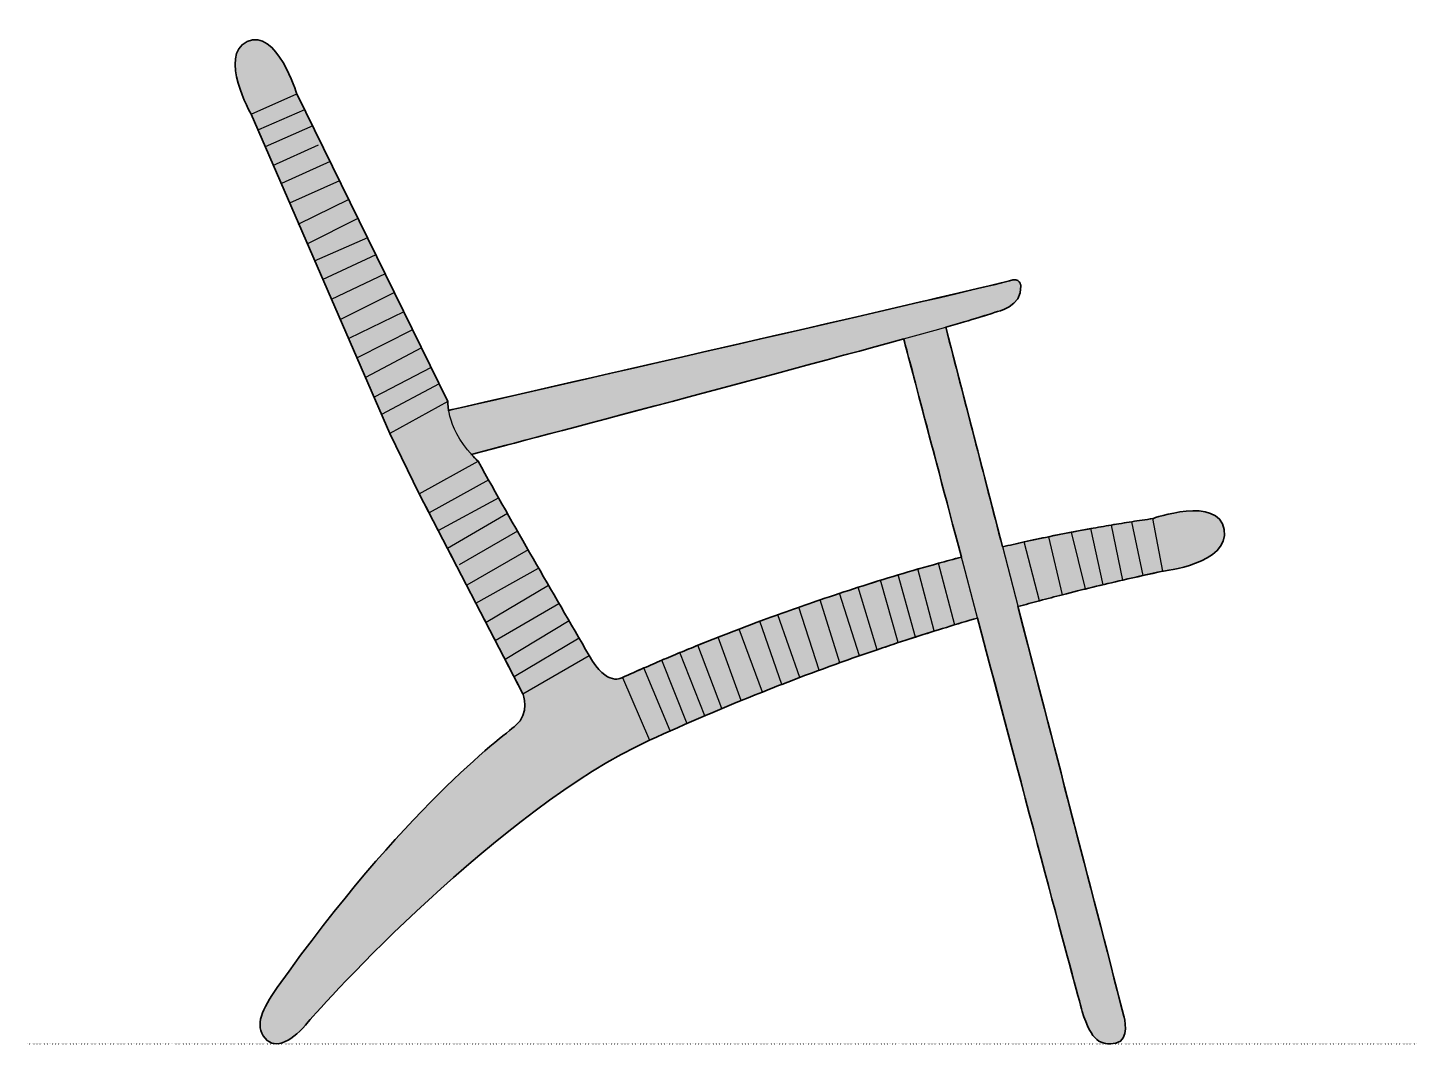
# Model space of a CAD drawing. Header units: millimetres. Extents: x 0 to 2250, y -1211 to 732.
# Drawn here: x 1250 to 2250, y -5 to 732 of the extents above; entities that cross this region are included whole.
import ezdxf

# ---------------------------------------------------------------- set-up
doc = ezdxf.new("R2010")
doc.units = ezdxf.units.MM
doc.linetypes.add('Dots', pattern=[1, 0, -1])
doc.layers.add('Blocks', color=7, linetype='Continuous')
doc.layers.add('Blocks$Fill', color=7, linetype='Continuous', true_color=0xffffff)
for name, color, linetype, lineweight, true_color in [('Blocks$Inner', 7, 'Continuous', 25, 0x007f00), ('Blocks$Outline', 7, 'Continuous', 35, 0xff3f3f), ('Groud', 7, 'Dots', 25, 0x243775)]:
    doc.layers.add(name, color=color, linetype=linetype, lineweight=lineweight, true_color=true_color)

# ---------------------------------------------------------------- blocks, each defined once
blk = doc.blocks.new('CH25 Side')
at = {"layer": 'Blocks$Fill'}
h = blk.add_hatch(color=256, dxfattribs=at)
h.paths.add_polyline_path([(-179.12, 306.63), (-103.64, 23.35), (-103.03, 21.36), (-102.42, 19.49), (-101.8, 17.71), (-101.18, 16.04), (-100.55, 14.48), (-99.92, 13), (-99.28, 11.63), (-98.63, 10.34), (-98.3, 9.73), (-97.97, 9.15), (-97.64, 8.58), (-97.31, 8.04), (-96.98, 7.51), (-96.64, 7.01), (-96.3, 6.53), (-95.96, 6.07), (-95.61, 5.63), (-95.27, 5.21), (-94.92, 4.8), (-94.57, 4.42), (-94.21, 4.06), (-93.85, 3.71), (-93.49, 3.38), (-93.13, 3.07), (-92.76, 2.77), (-92.39, 2.49), (-92.02, 2.23), (-91.64, 1.99), (-91.26, 1.76), (-90.88, 1.55), (-90.5, 1.35), (-90.11, 1.17), (-89.71, 1), (-89.32, 0.84), (-88.92, 0.7), (-88.51, 0.58), (-88.1, 0.46), (-87.69, 0.36), (-87.28, 0.28), (-86.86, 0.2), (-86.43, 0.14), (-86, 0.09), (-85.57, 0.05), (-85.14, 0.02), (-84.69, 0), (-84.25, -0.01), (-83.8, 0), (-83.34, 0.01), (-82.89, 0.03), (-82.42, 0.06), (-81.48, 0.15), (-80.52, 0.27), (-79.54, 0.42), (-79.29, 0.47), (-79.05, 0.52), (-78.82, 0.57), (-78.59, 0.63), (-78.37, 0.7), (-78.15, 0.77), (-77.93, 0.85), (-77.73, 0.93), (-77.52, 1.02), (-77.33, 1.11), (-77.13, 1.21), (-76.95, 1.31), (-76.76, 1.41), (-76.59, 1.53), (-76.41, 1.64), (-76.25, 1.76), (-76.08, 1.89), (-75.92, 2.01), (-75.77, 2.15), (-75.62, 2.28), (-75.47, 2.42), (-75.33, 2.57), (-75.2, 2.72), (-75.06, 2.87), (-74.94, 3.02), (-74.81, 3.18), (-74.69, 3.34), (-74.58, 3.51), (-74.47, 3.67), (-74.36, 3.85), (-74.25, 4.02), (-74.15, 4.2), (-74.06, 4.38), (-73.97, 4.56), (-73.88, 4.74), (-73.79, 4.93), (-73.71, 5.12), (-73.63, 5.31), (-73.56, 5.51), (-73.48, 5.7), (-73.42, 5.9), (-73.35, 6.1), (-73.23, 6.51), (-73.12, 6.92), (-73.03, 7.33), (-72.94, 7.76), (-72.87, 8.18), (-72.8, 8.61), (-72.75, 9.04), (-72.71, 9.48), (-72.67, 9.91), (-72.65, 10.35), (-72.63, 10.78), (-72.62, 11.65), (-72.63, 12.5), (-72.67, 13.33), (-72.73, 14.15), (-72.8, 14.93), (-72.89, 15.68), (-72.99, 16.38), (-73.09, 17.04), (-73.29, 18.18), (-73.48, 19.06), (-73.64, 19.77), (-73.66, 19.82), (-149.97, 314.89), (-117.84, 323.41), (-74.35, 333.98), (-45.74, 340.34), (-45.2, 340.4), (-43.66, 340.61), (-41.29, 340.99), (-38.23, 341.56), (-34.63, 342.33), (-32.67, 342.8), (-30.63, 343.33), (-28.53, 343.92), (-26.38, 344.58), (-24.21, 345.3), (-22.03, 346.09), (-19.87, 346.96), (-18.8, 347.42), (-17.73, 347.9), (-16.69, 348.4), (-15.65, 348.92), (-14.63, 349.46), (-13.63, 350.02), (-12.66, 350.6), (-11.7, 351.2), (-10.78, 351.82), (-9.88, 352.47), (-9.01, 353.13), (-8.59, 353.47), (-8.17, 353.82), (-7.77, 354.17), (-7.38, 354.53), (-6.99, 354.9), (-6.61, 355.27), (-6.25, 355.64), (-5.89, 356.02), (-5.55, 356.41), (-5.21, 356.8), (-4.89, 357.2), (-4.58, 357.61), (-4.28, 358.02), (-3.99, 358.44), (-3.72, 358.86), (-3.45, 359.29), (-3.2, 359.73), (-2.97, 360.17), (-2.74, 360.62), (-2.53, 361.07), (-2.34, 361.53), (-2.16, 362), (-1.99, 362.47), (-1.84, 362.95), (-1.7, 363.44), (-1.58, 363.93), (-1.48, 364.43), (-1.39, 364.94), (-1.32, 365.45), (-1.26, 365.98), (-1.22, 366.5), (-1.2, 367.04), (-1.2, 367.58), (-1.21, 368.12), (-1.24, 368.68), (-1.29, 369.24), (-1.36, 369.81), (-1.45, 370.38), (-1.55, 370.96), (-1.67, 371.51), (-1.81, 372.05), (-1.96, 372.58), (-2.13, 373.09), (-2.31, 373.59), (-2.4, 373.83), (-2.5, 374.07), (-2.61, 374.31), (-2.71, 374.54), (-2.82, 374.77), (-2.94, 375), (-3.05, 375.22), (-3.17, 375.44), (-3.29, 375.66), (-3.42, 375.87), (-3.55, 376.08), (-3.68, 376.29), (-3.82, 376.49), (-3.96, 376.69), (-4.1, 376.88), (-4.24, 377.08), (-4.39, 377.27), (-4.54, 377.45), (-4.7, 377.64), (-4.85, 377.82), (-5.01, 377.99), (-5.18, 378.17), (-5.34, 378.34), (-5.51, 378.51), (-5.86, 378.83), (-6.21, 379.15), (-6.58, 379.45), (-6.96, 379.74), (-7.35, 380.02), (-7.74, 380.28), (-8.15, 380.54), (-8.57, 380.79), (-8.99, 381.02), (-9.43, 381.24), (-9.87, 381.46), (-10.32, 381.66), (-10.78, 381.85), (-11.24, 382.04), (-11.72, 382.21), (-12.2, 382.37), (-12.69, 382.53), (-13.18, 382.67), (-13.69, 382.8), (-14.19, 382.93), (-14.71, 383.05), (-15.23, 383.16), (-16.28, 383.35), (-17.36, 383.51), (-18.45, 383.63), (-19.56, 383.73), (-20.68, 383.8), (-21.81, 383.84), (-22.96, 383.85), (-24.11, 383.84), (-25.26, 383.81), (-26.42, 383.75), (-28.74, 383.58), (-31.04, 383.33), (-33.32, 383.03), (-35.55, 382.67), (-37.72, 382.27), (-39.81, 381.84), (-41.81, 381.4), (-45.45, 380.49), (-48.51, 379.64), (-50.86, 378.92), (-52.9, 378.25), (-52.9, 378.24), (-82.72, 373.61), (-97.6, 371.03), (-127.85, 365.21), (-161.09, 357.86), (-202.03, 516.14), (-178.14, 523.08), (-170.29, 525.53), (-167.51, 526.46), (-166.43, 526.85), (-165.55, 527.19), (-165.55, 527.19), (-165.34, 527.23), (-164.74, 527.37), (-163.82, 527.62), (-163.26, 527.78), (-162.63, 527.98), (-161.95, 528.21), (-161.22, 528.47), (-160.46, 528.77), (-159.66, 529.11), (-158.84, 529.49), (-158, 529.9), (-157.57, 530.13), (-157.15, 530.36), (-156.72, 530.61), (-156.29, 530.86), (-155.87, 531.13), (-155.44, 531.41), (-155.02, 531.7), (-154.6, 532), (-154.19, 532.32), (-153.78, 532.64), (-153.38, 532.98), (-152.98, 533.33), (-152.59, 533.69), (-152.21, 534.07), (-151.84, 534.46), (-151.49, 534.86), (-151.14, 535.28), (-150.8, 535.71), (-150.64, 535.93), (-150.48, 536.15), (-150.33, 536.38), (-150.18, 536.61), (-150.03, 536.85), (-149.88, 537.08), (-149.74, 537.33), (-149.61, 537.57), (-149.48, 537.82), (-149.35, 538.07), (-149.23, 538.33), (-149.11, 538.59), (-148.99, 538.85), (-148.88, 539.12), (-148.78, 539.39), (-148.68, 539.66), (-148.59, 539.94), (-148.5, 540.23), (-148.41, 540.51), (-148.34, 540.8), (-148.26, 541.1), (-148.2, 541.4), (-148.14, 541.7), (-148.08, 542), (-148.03, 542.31), (-147.99, 542.63), (-147.95, 542.95), (-147.92, 543.27), (-147.9, 543.6), (-147.88, 543.93), (-147.87, 544.26), (-147.86, 544.6), (-147.87, 544.94), (-147.88, 545.29), (-147.89, 545.64), (-147.92, 546), (-147.92, 546), (-147.92, 546.02), (-147.92, 546.07), (-147.94, 546.16), (-147.96, 546.27), (-147.98, 546.41), (-148.02, 546.58), (-148.07, 546.76), (-148.13, 546.96), (-148.16, 547.07), (-148.2, 547.18), (-148.24, 547.29), (-148.28, 547.41), (-148.33, 547.53), (-148.39, 547.65), (-148.44, 547.77), (-148.5, 547.89), (-148.57, 548.01), (-148.64, 548.14), (-148.71, 548.26), (-148.79, 548.38), (-148.88, 548.5), (-148.97, 548.63), (-149.06, 548.75), (-149.11, 548.81), (-149.16, 548.86), (-149.22, 548.92), (-149.27, 548.98), (-149.33, 549.04), (-149.38, 549.09), (-149.44, 549.15), (-149.5, 549.2), (-149.56, 549.26), (-149.62, 549.31), (-149.69, 549.36), (-149.75, 549.42), (-149.82, 549.47), (-149.89, 549.51), (-149.96, 549.56), (-150.03, 549.61), (-150.11, 549.66), (-150.18, 549.7), (-150.26, 549.74), (-150.34, 549.79), (-150.42, 549.83), (-150.5, 549.87), (-150.59, 549.9), (-150.67, 549.94), (-150.76, 549.98), (-150.85, 550.01), (-150.94, 550.04), (-151.03, 550.07), (-151.13, 550.1), (-151.23, 550.13), (-151.33, 550.15), (-151.43, 550.17), (-151.53, 550.2), (-151.63, 550.21), (-151.74, 550.23), (-151.85, 550.25), (-151.96, 550.26), (-152.07, 550.27), (-152.19, 550.28), (-152.31, 550.29), (-152.43, 550.29), (-152.55, 550.29), (-152.67, 550.29), (-152.8, 550.29), (-152.92, 550.28), (-153.05, 550.27), (-153.19, 550.26), (-153.32, 550.25), (-153.6, 550.22), (-153.88, 550.17), (-154.18, 550.12), (-154.48, 550.05), (-154.79, 549.97), (-155.12, 549.88), (-155.45, 549.77), (-155.79, 549.66), (-156.14, 549.53), (-156.25, 549.49), (-156.39, 549.44), (-156.76, 549.33), (-157.91, 549.02), (-560.01, 456.19), (-560.23, 457.6), (-560.39, 458.85), (-560.49, 459.94), (-560.55, 460.85), (-560.57, 461.57), (-560.58, 462.1), (-560.57, 462.42), (-560.57, 462.5), (-560.57, 462.52), (-560.57, 462.53), (-560.57, 462.53), (-560.57, 462.53), (-560.57, 462.53), (-669.31, 684.14), (-669.99, 686.16), (-670.81, 688.46), (-671.94, 691.42), (-673.37, 694.87), (-675.08, 698.67), (-676.04, 700.66), (-677.06, 702.67), (-678.15, 704.69), (-679.31, 706.69), (-680.52, 708.67), (-681.15, 709.65), (-681.8, 710.61), (-682.46, 711.55), (-683.13, 712.47), (-683.82, 713.37), (-684.53, 714.25), (-685.24, 715.09), (-685.97, 715.92), (-686.72, 716.7), (-687.48, 717.46), (-688.25, 718.18), (-688.64, 718.52), (-689.03, 718.86), (-689.43, 719.18), (-689.83, 719.5), (-690.23, 719.8), (-690.64, 720.1), (-691.05, 720.38), (-691.46, 720.65), (-691.88, 720.9), (-692.3, 721.15), (-692.72, 721.38), (-693.14, 721.6), (-693.57, 721.8), (-694, 722), (-694.44, 722.17), (-694.87, 722.34), (-695.31, 722.49), (-695.76, 722.62), (-696.2, 722.74), (-696.65, 722.85), (-696.87, 722.89), (-697.1, 722.94), (-697.33, 722.98), (-697.55, 723.01), (-697.78, 723.04), (-698.01, 723.07), (-698.24, 723.09), (-698.47, 723.11), (-698.7, 723.12), (-698.93, 723.13), (-699.16, 723.14), (-699.4, 723.14), (-699.63, 723.13), (-699.86, 723.12), (-700.1, 723.11), (-700.33, 723.1), (-700.57, 723.07), (-700.81, 723.05), (-701.04, 723.02), (-701.28, 722.98), (-701.52, 722.94), (-701.76, 722.9), (-702, 722.85), (-702.24, 722.79), (-702.48, 722.74), (-702.72, 722.67), (-702.96, 722.6), (-703.21, 722.53), (-703.45, 722.45), (-703.69, 722.37), (-704.18, 722.18), (-704.68, 721.98), (-705.17, 721.76), (-705.66, 721.52), (-706.13, 721.27), (-706.58, 721), (-707.02, 720.73), (-707.45, 720.44), (-707.65, 720.3), (-707.86, 720.15), (-708.05, 720), (-708.25, 719.84), (-708.44, 719.68), (-708.62, 719.52), (-708.81, 719.36), (-708.99, 719.2), (-709.16, 719.03), (-709.33, 718.86), (-709.5, 718.69), (-709.67, 718.51), (-709.83, 718.34), (-709.99, 718.16), (-710.14, 717.98), (-710.29, 717.79), (-710.58, 717.42), (-710.86, 717.03), (-711.12, 716.64), (-711.37, 716.24), (-711.61, 715.83), (-711.83, 715.42), (-712.04, 714.99), (-712.24, 714.56), (-712.42, 714.12), (-712.6, 713.67), (-712.76, 713.22), (-712.91, 712.76), (-713.04, 712.29), (-713.17, 711.82), (-713.29, 711.34), (-713.39, 710.86), (-713.48, 710.37), (-713.57, 709.87), (-713.64, 709.37), (-713.7, 708.86), (-713.75, 708.35), (-713.79, 707.84), (-713.83, 707.32), (-713.85, 706.79), (-713.86, 706.26), (-713.87, 705.2), (-713.83, 704.12), (-713.77, 703.02), (-713.67, 701.92), (-713.54, 700.81), (-713.38, 699.7), (-713.2, 698.58), (-712.99, 697.45), (-712.76, 696.33), (-712.51, 695.21), (-712.24, 694.08), (-711.64, 691.85), (-710.97, 689.65), (-710.26, 687.49), (-709.51, 685.39), (-708.74, 683.36), (-707.96, 681.41), (-707.17, 679.56), (-705.66, 676.21), (-704.31, 673.41), (-703.22, 671.28), (-702.23, 669.44), (-602.3, 439.6), (-602.3, 439.6), (-602.3, 439.6), (-602.29, 439.57), (-602.24, 439.48), (-602.06, 439.12), (-601.39, 437.73), (-598.99, 432.81), (-591.72, 417.85), (-584.45, 402.9), (-582.05, 397.97), (-581.38, 396.59), (-581.2, 396.23), (-581.15, 396.14), (-581.14, 396.11), (-581.14, 396.11), (-581.14, 396.1), (-506.48, 252.09), (-506.43, 251.93), (-506.28, 251.47), (-506.18, 251.13), (-506.07, 250.73), (-505.95, 250.27), (-505.82, 249.75), (-505.7, 249.17), (-505.58, 248.55), (-505.47, 247.88), (-505.37, 247.16), (-505.28, 246.41), (-505.22, 245.61), (-505.18, 244.79), (-505.16, 243.93), (-505.17, 243.5), (-505.18, 243.05), (-505.2, 242.6), (-505.23, 242.15), (-505.27, 241.69), (-505.32, 241.23), (-505.38, 240.76), (-505.45, 240.29), (-505.53, 239.82), (-505.63, 239.34), (-505.74, 238.87), (-505.86, 238.39), (-505.99, 237.91), (-506.14, 237.43), (-506.31, 236.95), (-506.48, 236.47), (-506.68, 235.99), (-506.89, 235.51), (-507.11, 235.03), (-507.36, 234.55), (-507.62, 234.08), (-507.9, 233.61), (-508.19, 233.14), (-508.51, 232.68), (-508.85, 232.22), (-509.2, 231.77), (-509.58, 231.32), (-509.97, 230.87), (-510.39, 230.44), (-510.83, 230.01), (-511.29, 229.58), (-537.92, 207.42), (-546.71, 199.53), (-556.55, 190.34), (-567.4, 179.79), (-579.19, 167.83), (-591.86, 154.42), (-605.37, 139.51), (-619.65, 123.03), (-634.65, 104.93), (-650.32, 85.18), (-666.59, 63.71), (-683.42, 40.47), (-685.44, 37.58), (-687.31, 34.78), (-689.02, 32.08), (-690.57, 29.47), (-691.27, 28.2), (-691.93, 26.95), (-692.55, 25.72), (-693.11, 24.51), (-693.63, 23.33), (-694.09, 22.16), (-694.31, 21.58), (-694.51, 21.01), (-694.69, 20.45), (-694.87, 19.88), (-695.03, 19.33), (-695.17, 18.77), (-695.3, 18.22), (-695.42, 17.68), (-695.52, 17.14), (-695.61, 16.61), (-695.68, 16.08), (-695.74, 15.55), (-695.78, 15.03), (-695.81, 14.51), (-695.82, 13.99), (-695.82, 13.48), (-695.8, 12.98), (-695.77, 12.47), (-695.72, 11.98), (-695.65, 11.48), (-695.56, 10.99), (-695.47, 10.5), (-695.35, 10.02), (-695.21, 9.54), (-695.06, 9.06), (-694.9, 8.59), (-694.71, 8.12), (-694.51, 7.65), (-694.29, 7.19), (-694.05, 6.73), (-693.79, 6.27), (-693.52, 5.81), (-693.23, 5.36), (-692.92, 4.92), (-692.59, 4.47), (-692.24, 4.03), (-692.06, 3.81), (-691.88, 3.6), (-691.69, 3.4), (-691.51, 3.2), (-691.32, 3.01), (-691.13, 2.82), (-690.94, 2.64), (-690.74, 2.47), (-690.55, 2.3), (-690.35, 2.14), (-690.15, 1.99), (-689.95, 1.84), (-689.75, 1.7), (-689.55, 1.56), (-689.34, 1.43), (-689.14, 1.3), (-688.93, 1.18), (-688.72, 1.07), (-688.51, 0.96), (-688.3, 0.86), (-688.08, 0.77), (-687.87, 0.68), (-687.65, 0.59), (-687.43, 0.51), (-687.21, 0.44), (-686.99, 0.37), (-686.77, 0.31), (-686.54, 0.25), (-686.32, 0.2), (-686.09, 0.16), (-685.86, 0.11), (-685.63, 0.08), (-685.4, 0.05), (-685.17, 0.02), (-684.94, 0), (-684.7, -0.01), (-684.47, -0.02), (-684.23, -0.02), (-683.99, -0.02), (-683.76, -0.02), (-683.52, -0.01), (-683.28, 0.01), (-683.03, 0.03), (-682.79, 0.06), (-682.55, 0.09), (-682.3, 0.12), (-682.06, 0.16), (-681.81, 0.21), (-681.32, 0.31), (-680.82, 0.43), (-680.31, 0.57), (-679.81, 0.73), (-679.3, 0.9), (-678.79, 1.1), (-678.28, 1.3), (-677.76, 1.53), (-677.24, 1.77), (-676.72, 2.03), (-676.2, 2.31), (-675.68, 2.6), (-675.16, 2.9), (-674.63, 3.22), (-674.1, 3.55), (-673.58, 3.9), (-672.52, 4.64), (-671.46, 5.43), (-670.4, 6.28), (-669.34, 7.17), (-668.28, 8.11), (-667.23, 9.09), (-666.19, 10.12), (-665.15, 11.18), (-664.12, 12.28), (-663.09, 13.42), (-662.08, 14.59), (-661.08, 15.79), (-659.75, 17.36), (-651.9, 26.19), (-633.36, 45.98), (-607.05, 72.61), (-574.6, 103.52), (-556.57, 119.77), (-537.6, 136.13), (-517.9, 152.27), (-497.66, 167.88), (-487.4, 175.39), (-477.09, 182.64), (-466.74, 189.6), (-456.38, 196.22), (-446.04, 202.47), (-435.74, 208.31), (-425.51, 213.69), (-420.43, 216.2), (-415.37, 218.58), (-374.94, 236.47), (-320.04, 258.85), (-285.84, 271.7), (-236.19, 288.9)], flags=0)
h.paths.add_polyline_path([(-190.72, 350.48), (-236.2, 337.71), (-264.98, 328.79), (-292.52, 319.68), (-335.96, 304.25), (-380.55, 286.98), (-419.39, 270.66), (-434.77, 263.84), (-434.77, 263.84), (-434.77, 263.84), (-434.78, 263.84), (-434.8, 263.82), (-434.9, 263.76), (-434.97, 263.72), (-435.06, 263.68), (-435.16, 263.62), (-435.28, 263.56), (-435.41, 263.5), (-435.55, 263.43), (-435.71, 263.36), (-435.89, 263.29), (-436.07, 263.22), (-436.28, 263.15), (-436.49, 263.08), (-436.72, 263.02), (-436.96, 262.95), (-437.21, 262.89), (-437.48, 262.84), (-437.76, 262.79), (-438.05, 262.75), (-438.35, 262.71), (-438.66, 262.68), (-438.99, 262.67), (-439.32, 262.66), (-439.67, 262.66), (-440.03, 262.68), (-440.4, 262.71), (-440.78, 262.75), (-441.16, 262.8), (-441.56, 262.87), (-441.97, 262.96), (-442.39, 263.07), (-442.82, 263.19), (-443.25, 263.33), (-443.7, 263.5), (-444.15, 263.68), (-444.61, 263.88), (-445.08, 264.11), (-445.56, 264.36), (-446.05, 264.64), (-446.54, 264.94), (-447.04, 265.26), (-447.55, 265.62), (-448.07, 266), (-448.59, 266.41), (-449.12, 266.85), (-449.65, 267.32), (-450.19, 267.82), (-450.74, 268.35), (-451.29, 268.92), (-451.84, 269.52), (-452.41, 270.16), (-452.97, 270.83), (-453.55, 271.54), (-454.12, 272.28), (-454.7, 273.07), (-455.29, 273.89), (-455.88, 274.76), (-456.47, 275.66), (-457.66, 277.6), (-458.87, 279.72), (-538.82, 419.62), (-540.07, 420.83), (-541.28, 422.05), (-542.44, 423.26), (-543.55, 424.47), (-232.26, 507.69)], flags=0)
at = {"layer": 'Blocks$Inner'}
for p, q in [((-663.73, 672.76), (-696.94, 658.27)), ((-657.86, 661.21), (-692.24, 645.93)), ((-645.4, 635.42), (-680.48, 619.47)), ((-638.56, 621.46), (-674.6, 605.37)), ((-632.01, 608.12), (-668.72, 590.08)), ((-625.3, 594.45), (-662.26, 575.97)), ((-618.38, 580.35), (-656.97, 563.63)), ((-612.4, 568.16), (-651.09, 550.11)), ((-605.7, 554.51), (-644.62, 536)), ((-599.13, 541.11), (-637.99, 521.69)), ((-592.28, 527.16), (-632.01, 507.94)), ((-585.93, 514.22), (-625.92, 493.92)), ((-202.03, 516.14), (-73.66, 19.82)), ((-579.59, 501.28), (-619.81, 479.88)), ((-231.97, 506.62), (-232.26, 507.69)), ((-572.62, 487.08), (-613.62, 465.64)), ((-566.83, 475.29), (-608.26, 453.32)), ((-531.17, 406.09), (-574.07, 382.47)), ((-523.93, 393.27), (-567.43, 369.65)), ((-517.51, 381.83), (-560.75, 356.77)), ((-88.62, 330.63), (-97.6, 371.03)), ((-74.35, 333.98), (-82.72, 373.61)), ((-59.85, 337.24), (-68.03, 375.98)), ((-510.38, 369.19), (-552.33, 344.96)), ((-117.84, 323.41), (-127.85, 365.21)), ((-101.25, 327.57), (-111.33, 368.49)), ((-502.7, 355.69), (-546.98, 330.21)), ((-540.34, 317.4), (-495.32, 342.61)), ((-195.53, 301.47), (-207.26, 346.04)), ((-488.06, 330.15), (-533.07, 303.38)), ((-236.19, 288.9), (-249.03, 333.84)), ((-223.82, 292.93), (-236.21, 337.78)), ((-264.2, 279.38), (-278.43, 324.44)), ((-251.37, 283.83), (-264.98, 328.79)), ((-526.43, 290.56), (-480.55, 317.13)), ((-293.11, 269.13), (-307.82, 314.45)), ((-278.22, 274.41), (-292.52, 319.68)), ((-473.28, 304.57), (-519.42, 276.77)), ((-320.04, 258.85), (-335.96, 304.25)), ((-307, 263.82), (-323.04, 308.99)), ((-465.92, 292.06), (-512.8, 264.28)), ((-349.26, 247.21), (-365.85, 292.84)), ((-334.07, 253.34), (-350.77, 298.68)), ((-375.4, 236.21), (-393.47, 281.69)), ((-363.37, 241.37), (-380.55, 286.98)), ((-400.43, 225.28), (-419.39, 270.66)), ((-388.33, 230.34), (-406.56, 276.19))]:
    blk.add_line(p, q, dxfattribs=at)
for points in [[(-654.03, 647.1), (-686.95, 632.41)], [(-134.39, 319.1), (-145.56, 361.42)], [(-210.22, 297.35), (-221.98, 342.02)], [(-292.52, 319.68), (-292.52, 319.68)]]:
    blk.add_lwpolyline(points, dxfattribs=at)
for points, knots in [([(-669.31, 684.14), (-669.31, 684.14), (-702.23, 669.44), (-702.23, 669.44), (-702.23, 669.44), (-726.33, 711.77), (-705.17, 721.76), (-684.01, 731.75), (-669.31, 684.14), (-669.31, 684.14)], [0, 0, 0, 0, 1, 1, 1, 2, 2, 2, 3, 3, 3, 3]), ([(-544.11, 424.32), (-544.11, 424.32), (-190.24, 517.2), (-165.55, 527.19), (-165.55, 527.19), (-146.74, 530.72), (-147.92, 546), (-147.92, 546), (-148.5, 552.46), (-156.14, 549.53), (-163.79, 546.59), (-560.57, 456.06), (-560.57, 456.06)], [0, 0, 0, 0, 1, 1, 1, 2, 2, 2, 3, 3, 3, 4, 4, 4, 4]), ([(-560.57, 462.53), (-560.57, 462.53), (-561.74, 441.37), (-538.82, 419.62), (-538.82, 419.62), (-581.14, 396.1), (-581.14, 396.1), (-581.14, 396.1), (-602.3, 439.6), (-602.3, 439.6), (-602.3, 439.6), (-560.57, 462.53), (-560.57, 462.53)], [0, 0, 0, 0, 1, 1, 1, 2, 2, 2, 3, 3, 3, 4, 4, 4, 4]), ([(-52.9, 378.24), (-52.9, 378.24), (-45.74, 340.34), (-45.74, 340.34), (-45.74, 340.34), (2.71, 345.68), (-1.45, 370.38), (-5.61, 395.09), (-52.9, 378.24), (-52.9, 378.24)], [0, 0, 0, 0, 1, 1, 1, 2, 2, 2, 3, 3, 3, 3]), ([(-161.09, 357.86), (-155.92, 359.08), (-120.14, 367.28), (-83.98, 373.78), (-52.9, 378.24)], [289.662109, 289.662109, 289.662109, 289.662109, 305.586496, 399.762729, 399.762729, 399.762729, 399.762729]), ([(-434.77, 263.84), (-388.31, 284.73), (-307.72, 316.16), (-225.01, 341.5), (-190.72, 350.48)], [0, 0, 0, 0, 152.822191, 259.130715, 259.130715, 259.130715, 259.130715]), ([(-45.74, 340.34), (-75.46, 333.99), (-110.25, 325.64), (-144.79, 316.31), (-149.97, 314.89)], [0, 0, 0, 0, 91.164409, 107.300192, 107.300192, 107.300192, 107.300192]), ([(-179.12, 306.63), (-203.36, 299.54), (-283.59, 274.27), (-361.87, 243.06), (-415.37, 218.58)], [137.589827, 137.589827, 137.589827, 137.589827, 213.343285, 389.847041, 389.847041, 389.847041, 389.847041]), ([(-434.77, 263.84), (-434.77, 263.84), (-445.94, 256.2), (-458.87, 279.72), (-458.87, 279.72), (-506.48, 252.09), (-506.48, 252.09), (-506.48, 252.09), (-501.19, 237.98), (-511.77, 229.16), (-522.36, 220.35), (-592.31, 169.21), (-683.42, 40.47), (-694.54, 24.76), (-699.88, 13.43), (-692.24, 4.03), (-684.59, -5.38), (-671.66, 2.85), (-661.08, 15.79), (-650.5, 28.72), (-522.94, 169.2), (-415.37, 218.58), (-415.37, 218.58), (-434.77, 263.84), (-434.77, 263.84)], [0, 0, 0, 0, 1, 1, 1, 2, 2, 2, 3, 3, 3, 4, 4, 4, 5, 5, 5, 6, 6, 6, 7, 7, 7, 8, 8, 8, 8])]:
    blk.add_open_spline(points, degree=3, knots=knots, dxfattribs=at)
for points in [[(-560.57, 462.53), (-596.81, 536.4), (-633.06, 610.27), (-669.31, 684.14)], [(-702.23, 669.44), (-668.92, 592.83), (-635.61, 516.22), (-602.3, 439.6)], [(-103.64, 23.35), (-112.06, 52.23), (-231.97, 506.62), (-231.97, 506.62)], [(-458.87, 279.72), (-485.83, 326.18), (-512.79, 372.64), (-538.82, 419.62)], [(-581.14, 396.1), (-556.25, 348.1), (-531.37, 300.09), (-506.48, 252.09)], [(-79.54, 0.42), (-90.12, -1.34), (-97.17, 1.6), (-103.64, 23.35)], [(-73.66, 19.82), (-73.66, 19.82), (-68.96, 2.19), (-79.54, 0.42)]]:
    blk.add_open_spline(points, degree=3, dxfattribs=at)
at = {"layer": 'Blocks$Outline'}
for points in [[(-560.57, 462.53), (-669.31, 684.14)], [(-702.23, 669.44), (-602.3, 439.6)], [(-581.14, 396.1), (-506.48, 252.09)]]:
    blk.add_lwpolyline(points, dxfattribs=at)
for points, knots in [([(-669.31, 684.14), (-669.31, 684.14), (-684.01, 731.75), (-705.17, 721.76), (-726.33, 711.77), (-702.23, 669.44), (-702.23, 669.44)], [-3, -3, -3, -3, -2, -2, -2, -1, -1, -1, -1]), ([(-202.03, 516.14), (-182.86, 521.58), (-169.66, 525.53), (-165.55, 527.19), (-165.55, 527.19), (-146.74, 530.72), (-147.92, 546), (-147.92, 546), (-148.5, 552.46), (-156.14, 549.53), (-163.62, 546.65), (-543.52, 459.95), (-560.01, 456.19)], [0.833734, 0.833734, 0.833734, 0.833734, 1, 1, 1, 2, 2, 2, 3, 3, 3, 3.97829, 3.97829, 3.97829, 3.97829]), ([(-232.26, 507.69), (-232.16, 507.33), (-232.07, 506.97), (-231.97, 506.62), (-231.97, 506.62), (-213.59, 436.97), (-190.72, 350.48)], [-5.111641, -5.111641, -5.111641, -5.111641, -4, -4, -4, -3.608505, -3.608505, -3.608505, -3.608505]), ([(-45.74, 340.34), (-45.74, 340.34), (2.71, 345.68), (-1.45, 370.38), (-5.61, 395.09), (-52.9, 378.24), (-52.9, 378.24)], [1, 1, 1, 1, 2, 2, 2, 3, 3, 3, 3]), ([(-52.9, 378.24), (-57.95, 377.52), (-67.9, 376.03), (-82.8, 373.63), (-102.77, 370.17), (-123.72, 366.13), (-144.86, 361.62), (-155.92, 359.08), (-161.09, 357.86)], [-399.762729, -399.762729, -399.762729, -399.762729, -384.466525, -369.587146, -354.489751, -323.695999, -305.586496, -289.662109, -289.662109, -289.662109, -289.662109]), ([(-190.72, 350.48), (-196.24, 349.04), (-221.14, 342.34), (-255.11, 332.14), (-297.96, 317.97), (-326.53, 307.83), (-350.89, 298.66), (-365.75, 292.91), (-379.98, 287.23), (-393.55, 281.68), (-406.5, 276.24), (-420.27, 270.3), (-429.66, 266.14), (-434.77, 263.84)], [-259.130715, -259.130715, -259.130715, -259.130715, -242.011764, -181.8047, -152.822191, -106.743626, -90.934429, -74.764825, -58.949466, -44.986258, -30.795298, -16.825585, 0, 0, 0, 0]), ([(-149.97, 314.89), (-144.79, 316.31), (-134.09, 319.2), (-108.93, 325.76), (-79.39, 332.94), (-55.29, 338.29), (-45.74, 340.34)], [-107.300192, -107.300192, -107.300192, -107.300192, -91.164409, -74.060653, -29.309819, 0, 0, 0, 0]), ([(-179.12, 306.63), (-145.8, 180.72), (-108.22, 39.06), (-103.64, 23.35), (-97.17, 1.6), (-90.12, -1.34), (-79.54, 0.42), (-68.96, 2.19), (-73.66, 19.82), (-73.66, 19.82), (-99.1, 118.18), (-124.53, 216.53), (-149.97, 314.89)], [-3.544048, -3.544048, -3.544048, -3.544048, -3, -3, -3, -2, -2, -2, -1, -1, -1, -0.331987, -0.331987, -0.331987, -0.331987]), ([(-415.37, 218.58), (-388.58, 230.84), (-356.84, 244.41), (-302.05, 265.94), (-269.42, 277.82), (-237.15, 288.61), (-213.13, 296.42), (-194.08, 302.26), (-179.12, 306.63)], [-389.847041, -389.847041, -389.847041, -389.847041, -301.443436, -286.386469, -213.343285, -197.342928, -184.335616, -137.589827, -137.589827, -137.589827, -137.589827]), ([(-506.48, 252.09), (-506.48, 252.09), (-501.19, 237.98), (-511.77, 229.16), (-522.36, 220.35), (-592.31, 169.21), (-683.42, 40.47), (-694.54, 24.76), (-699.88, 13.43), (-692.24, 4.03), (-684.59, -5.38), (-671.66, 2.85), (-661.08, 15.79), (-650.5, 28.72), (-522.94, 169.2), (-415.37, 218.58)], [2, 2, 2, 2, 3, 3, 3, 4, 4, 4, 5, 5, 5, 6, 6, 6, 7, 7, 7, 7])]:
    blk.add_open_spline(points, degree=3, knots=knots, dxfattribs=at)
for points in [[(-161.09, 357.86), (-174.73, 410.62), (-188.38, 463.38), (-202.03, 516.14)], [(-543.55, 424.47), (-531.87, 427.53), (-338.24, 478.4), (-232.26, 507.69)], [(-560.01, 456.19), (-560.7, 460.16), (-560.57, 462.53), (-560.57, 462.53)], [(-602.3, 439.6), (-602.3, 439.6), (-581.14, 396.1), (-581.14, 396.1)], [(-538.82, 419.62), (-540.53, 421.24), (-542.1, 422.86), (-543.55, 424.47)], [(-458.87, 279.72), (-485.83, 326.18), (-512.79, 372.64), (-538.82, 419.62)], [(-434.77, 263.84), (-434.77, 263.84), (-445.94, 256.2), (-458.87, 279.72)]]:
    blk.add_open_spline(points, degree=3, dxfattribs=at)

msp = doc.modelspace()

# ---------------------------------------------------------------- linework, layer by layer
at = {"layer": 'Groud'}
msp.add_lwpolyline([(1250, 0), (2250, 0)], dxfattribs=at)

# ---------------------------------------------------------------- block references
at = {"layer": 'Blocks'}
msp.add_blockref('CH25 Side', (2113.14, 0), dxfattribs=at)

doc.saveas('drawing.dxf')
